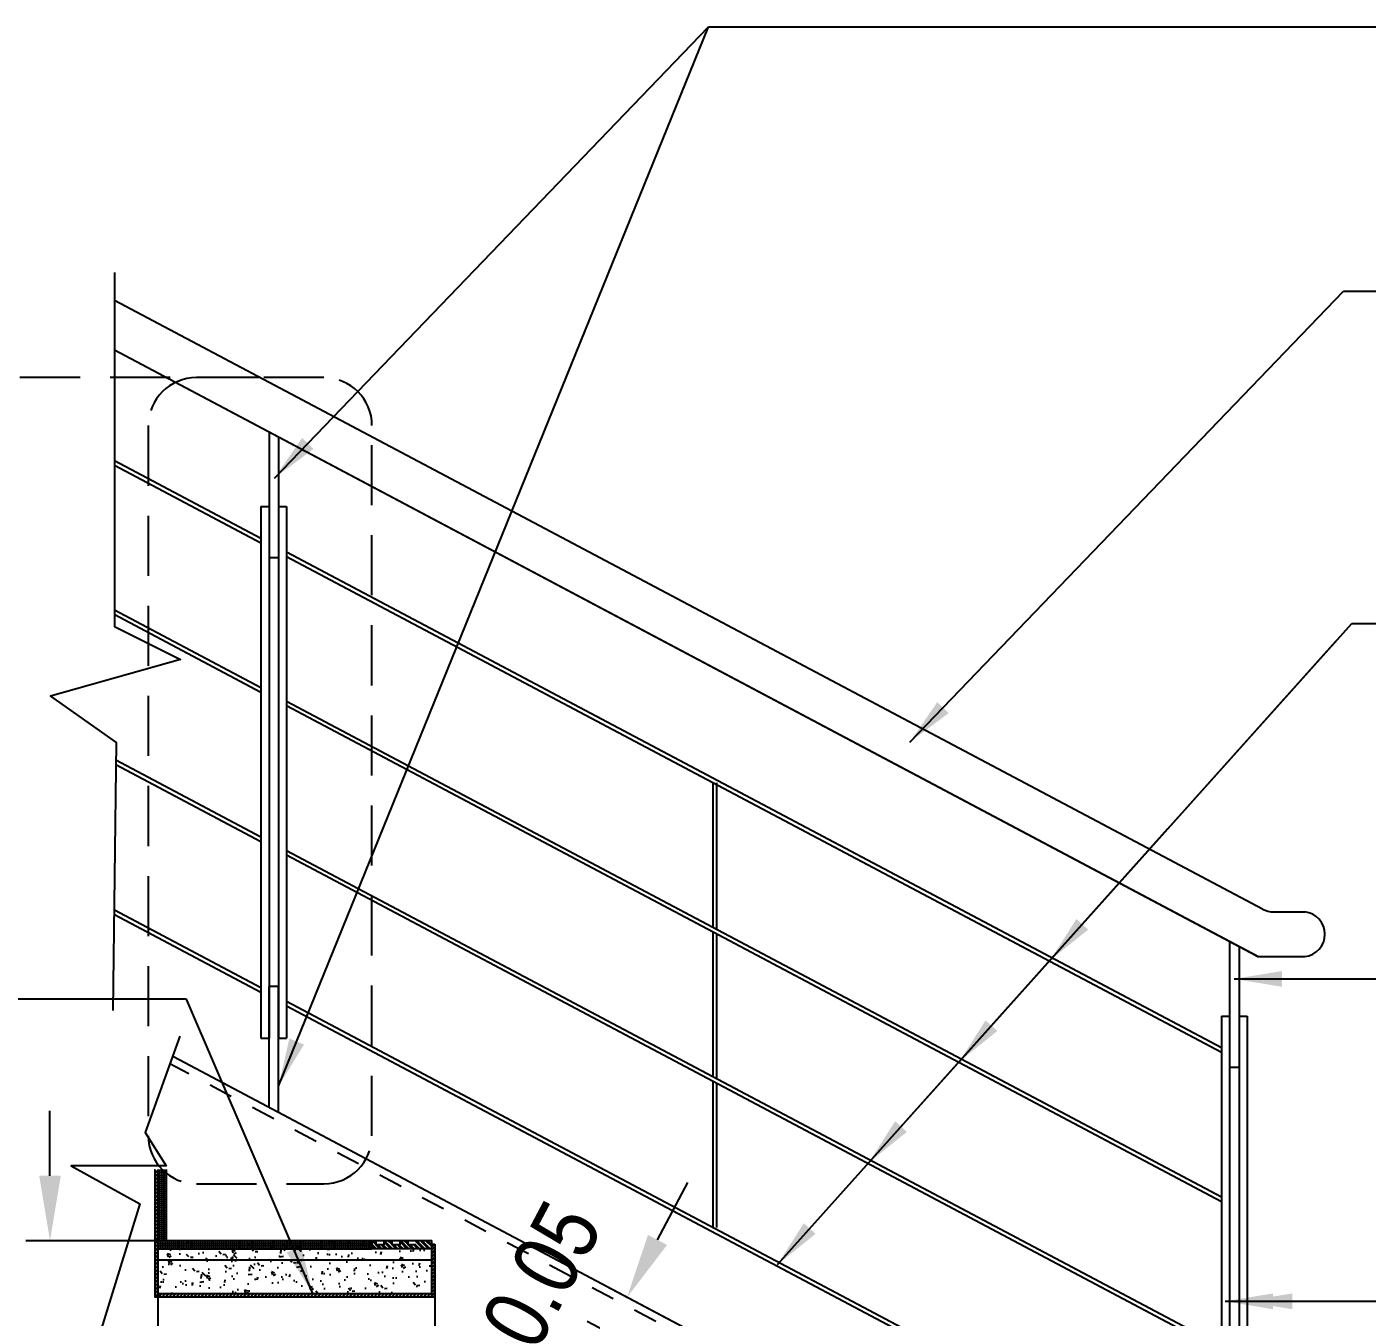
# Model space of a CAD drawing. Header units: millimetres. Extents: x 2148 to 2681, y 758 to 986.
# Drawn here: x 2586.38 to 2591.96, y 875.26 to 880.63 of the extents above; entities that cross this region are included whole.
import ezdxf

# ---------------------------------------------------------------- set-up
doc = ezdxf.new("R2010")
doc.units = ezdxf.units.MM
doc.linetypes.add('27-A-2008-DD$0$LVL 5$0$HIDDEN', pattern=[0.375, 0.25, -0.125])
doc.linetypes.add('27-A-2008-DD$0$LVL 5$0$xa-fp_t1_l05-09$0$HIDDEN2', pattern=[0.1875, 0.125, -0.0625])
for name, color, linetype in [('1', 2, 'Continuous'), ('4CO', 4, 'Continuous'), ('A-DETAILS', 1, 'Continuous'), ('A-Hatch', 253, 'Continuous'), ('A-Stairs', 1, 'Continuous'), ('A-Wall', 4, 'Continuous'), ('A_TILES', 8, 'Continuous')]:
    doc.layers.add(name, color=color, linetype=linetype)
doc.styles.add('ARIALNW', font='ARIALN.TTF')
doc.dimstyles.new('DIM 100', dxfattribs={"dimtxt": 0.2, "dimasz": 0.2, "dimexe": 0.1, "dimexo": 0, "dimgap": 0.05, "dimtad": 1, "dimzin": 0, "dimdsep": 46, "dimtxsty": 'ARIALNW', "dimcen": 0.09, "dimclrd": 6, "dimclre": 6, "dimclrt": 13, "dimadec": 0, "dimazin": 0, "dimtfac": 1, "dimtofl": 0, "dimtmove": 2, "dimatfit": 3, "dimfxl": 1, "dimtolj": 1, "dimtzin": 0, "dimarcsym": 0})
doc.dimstyles.new('DIM 30', dxfattribs={"dimtxt": 0.32, "dimasz": 0.27, "dimexe": 0.1, "dimexo": 0, "dimgap": 0.08, "dimtad": 1, "dimlfac": 0.3, "dimrnd": 0.005, "dimzin": 1, "dimdsep": 46, "dimtxsty": 'ARIALNW', "dimcen": 0.09, "dimclrd": 6, "dimclre": 6, "dimclrt": 13, "dimadec": 0, "dimazin": 0, "dimtfac": 1, "dimtofl": 0, "dimtmove": 2, "dimatfit": 3, "dimfxl": 1, "dimtolj": 1, "dimtzin": 0, "dimarcsym": 0})
pattern_1 = [(45, (-1.382041, 54.710232), (-0.007353910524, 0.007353910524), []), (45, (-1.380708, 54.710232), (-0.007353910524, 0.007353910524), [])]

# ---------------------------------------------------------------- blocks, each defined once
blk = doc.blocks.new('*D2873')
at = {"layer": 'A-Wall', "color": 6, "lineweight": -2, "transparency": 16777216}
for p, q in [((2586.474, 875.8472), (2586.474, 876.1172)), ((2588.0599, 875.5772), (2586.374, 875.5772)), ((2588.0263, 875.0469), (2586.374, 875.0469)), ((2586.474, 874.7769), (2586.474, 874.5069))]:
    blk.add_line(p, q, dxfattribs=at)
at = {"layer": 'A-Wall', "color": 6, "transparency": 16777216}
for points in [[(2586.429, 875.8472), (2586.519, 875.8472), (2586.474, 875.5772)], [(2586.429, 874.7769), (2586.519, 874.7769), (2586.474, 875.0469)]]:
    blk.add_solid(points, dxfattribs=at)
at = {"layer": 'Defpoints', "color": 0, "transparency": 16777216}
for p in [(2588.0599, 875.5772, 0), (2586.474, 875.0469), (2588.0263, 875.0469, 0)]:
    blk.add_point(p, dxfattribs=at)
at = {"layer": 'A-Wall', "color": 13, "transparency": 16777216, "insert": (2586.1143, 875.312), "char_height": 0.27, "attachment_point": 5, "rotation": 90, "style": 'ARIALNW'}
blk.add_mtext('\\A1;VARIES', dxfattribs=at)
blk = doc.blocks.new('*D2874')
at = {"layer": 'A-Wall', "color": 6, "lineweight": -2, "transparency": 16777216}
for p, q in [((2586.9234, 875.5772), (2586.9234, 874.0776)), ((2588.0767, 875.5626), (2588.0767, 874.0776)), ((2587.1934, 874.1776), (2587.8067, 874.1776))]:
    blk.add_line(p, q, dxfattribs=at)
at = {"layer": 'A-Wall', "color": 6, "transparency": 16777216}
for points in [[(2587.1934, 874.2226), (2587.1934, 874.1326), (2586.9234, 874.1776)], [(2587.8067, 874.2226), (2587.8067, 874.1326), (2588.0767, 874.1776)]]:
    blk.add_solid(points, dxfattribs=at)
at = {"layer": 'Defpoints', "color": 0, "transparency": 16777216}
for p in [(2586.9234, 875.5772), (2588.0767, 875.5626, 0), (2588.0767, 874.1776)]:
    blk.add_point(p, dxfattribs=at)
at = {"layer": 'A-Wall', "color": 13, "transparency": 16777216, "insert": (2587.5, 874.4175), "char_height": 0.28, "attachment_point": 5, "style": 'ARIALNW'}
blk.add_mtext('\\A1;0.35', dxfattribs=at)
blk = doc.blocks.new('*D2877')
at = {"layer": 'A-Wall', "color": 6, "lineweight": -2, "transparency": 16777216}
for p, q in [((2589.003, 875.5802), (2589.1295, 875.8188)), ((2589.1548, 875.1941), (2588.7882, 875.3885)), ((2589.0767, 875.0469), (2588.7101, 875.2413)), ((2588.6719, 874.9559), (2588.5455, 874.7174))]:
    blk.add_line(p, q, dxfattribs=at)
at = {"layer": 'A-Wall', "color": 6, "transparency": 16777216}
for points in [[(2588.9633, 875.6013), (2589.0428, 875.5592), (2588.8765, 875.3417)], [(2588.6322, 874.977), (2588.7117, 874.9348), (2588.7984, 875.1945)]]:
    blk.add_solid(points, dxfattribs=at)
at = {"layer": 'Defpoints', "color": 0, "transparency": 16777216}
for p in [(2588.8765, 875.3417), (2589.1548, 875.1941, 0), (2589.0767, 875.0469, 0)]:
    blk.add_point(p, dxfattribs=at)
at = {"layer": 'A-Wall', "color": 13, "transparency": 16777216, "insert": (2588.5213, 875.4357), "char_height": 0.27, "attachment_point": 5, "rotation": 62.0629, "style": 'ARIALNW'}
blk.add_mtext('\\A1;0.05', dxfattribs=at)

msp = doc.modelspace()

# ---------------------------------------------------------------- hatches: boundary and pattern name
at = {"layer": 'A-Hatch'}
h = msp.add_hatch(dxfattribs=at)
h.set_pattern_fill('BRASS', color=256, scale=0.0017, angle=90, style=0)
h.set_pattern_definition([(90, (-2.382041, 55.240535), (-0.010795, 7e-19), []), (90, (-2.387439, 55.240535), (-0.010795, 7e-19), [0.0053975, -0.00269875])])
h.paths.add_polyline_path([(2586.9233822, 875.5771889), (2586.9580687, 875.5771889), (2586.9580687, 875.8741586), (2586.9233822, 875.8741586)])
h = msp.add_hatch(dxfattribs=at)
h.set_pattern_fill('BRASS', color=256, scale=0.001667, style=0)
h.set_pattern_definition([(0, (-6075.77951, -2046.078357), (0, 0.010583333333), []), (0, (-6075.77951, -2046.073066), (0, 0.010583333333), [0.005291666667, -0.002645833333])])
h.paths.add_polyline_path([(2586.9233822, 875.5771889), (2586.9233822, 875.5438556), (2587.8133822, 875.5438556), (2587.8133822, 875.5771889)])
at = {"layer": 'A-Stairs'}
h = msp.add_hatch(dxfattribs=at)
h.set_pattern_fill('JIS_LC_8A', color=256, scale=0.001333, style=0)
h.set_pattern_definition(pattern_1)
h.paths.add_polyline_path([(2586.9233822, 875.3571889), (2586.9233822, 875.8741586), (2586.9100488, 875.8741586), (2586.9100488, 875.3438556), (2588.0633822, 875.3438556), (2588.0633822, 875.3571889)])
h = msp.add_hatch(dxfattribs=at)
h.set_pattern_fill('AR-CONC', color=256, scale=0.000740741, style=0)
h.set_pattern_definition([(130, (11242.44406, -2082.71155), (-0.1349516065, -0.01180673), [0.014111111, -0.155222222]), (185, (11242.44406, -2082.71155), (0.026105797, 0.141523439), [0.0112888889, -0.1241777777]), (79.549, (11242.43281, -2082.71253), (-0.1088462974, 0.129716065), [0.0119925926, -0.1319185184]), (133.8158, (11242.44406, -2082.67392), (-0.2007992893, -0.031142465), [0.0211666666, -0.232833333]), (83.3644, (11242.42733, -2082.67651), (-0.1758549883, 0.1832781894), [0.017988889, -0.1978777776]), (188.816, (11242.44406, -2082.67392), (-0.1758552634, 0.183277865), [0.0169333333, -0.1862666665]), (159, (11242.42525, -2082.68332), (-0.1123073183, -0.0757522359), [0.014111111, -0.155222222]), (214, (11242.42525, -2082.68332), (-0.0457792802, 0.1364355303), [0.0112888889, -0.1241777777]), (108.5486, (11242.41589, -2082.68964), (-0.1580862893, 0.0606835982), [0.0119925926, -0.1319185184]), (142.5, (11242.44406, -2082.711547), (-0.00228785426, 0.06263336207), [0, -0.1226725925, 0, -0.12605925913, 0, -0.124648148]), (172.5, (11242.44406, -2082.711547), (-0.04949604625, 0.0742078331), [0, -0.0718725925, 0, -0.11985037025, 0, -0.04750740736]), (212.5, (11242.486017, -2082.711547), (-0.1004374778, -0.00424351406), [0, -0.047037037, 0, -0.1467555554, 0, -0.19473333314]), (222.5, (11242.50483, -2082.71155), (-0.1097253194, 0.0188344378), [0, -0.0611481481, 0, -0.0974607406, 0, -0.13828888875])])
h.paths.add_polyline_path([(2586.9233822, 875.4956624), (2586.9233822, 875.5771889), (2587.8133822, 875.5771889), (2587.8133822, 875.5438556), (2588.0633822, 875.5438556), (2588.0633822, 875.4956624)])
h = msp.add_hatch(dxfattribs=at)
h.set_pattern_fill('ANSI32', color=256, scale=0.001667, style=0)
h.set_pattern_definition([(135, (11242.44406, -2082.711547), (0.01122532015, 0.01122532015), []), (135, (11242.436577, -2082.711547), (0.01122532015, 0.01122532015), [])])
h.paths.add_polyline_path([(2587.8133822, 875.5771889), (2587.8300488, 875.5771889), (2587.8300488, 875.5605222), (2587.8633822, 875.5605222), (2587.8633822, 875.5771889), (2587.8967155, 875.5771889), (2587.8967155, 875.5605222), (2587.9300488, 875.5605222), (2587.9300488, 875.5771889), (2587.9633822, 875.5771889), (2587.9633822, 875.5605222), (2587.9967155, 875.5605222), (2587.9967155, 875.5771889), (2588.0633822, 875.5771889), (2588.0633822, 875.5438556), (2587.8133822, 875.5438556)])
h = msp.add_hatch(dxfattribs=at)
h.set_pattern_fill('JIS_LC_8A', color=256, scale=0.001333, style=0)
h.set_pattern_definition(pattern_1)
h.paths.add_polyline_path([(2588.0767155, 875.5625862), (2588.0633822, 875.5625862), (2588.0633822, 875.3438556), (2588.0767155, 875.3438556)])
h = msp.add_hatch(dxfattribs=at)
h.set_pattern_fill('AR-CONC', color=256, scale=0.000740741, style=0)
h.set_pattern_definition([(130, (11243.44406, -2083.24185), (-0.1349516065, -0.01180673), [0.014111111, -0.155222222]), (185, (11243.44406, -2083.24185), (0.026105797, 0.141523439), [0.0112888889, -0.1241777777]), (79.549, (11243.43281, -2083.24283), (-0.1088462974, 0.129716065), [0.0119925926, -0.1319185184]), (133.8158, (11243.44406, -2083.20422), (-0.2007992893, -0.031142465), [0.0211666666, -0.232833333]), (83.3644, (11243.42733, -2083.20682), (-0.1758549883, 0.1832781894), [0.017988889, -0.1978777776]), (188.816, (11243.44406, -2083.20422), (-0.1758552634, 0.183277865), [0.0169333333, -0.1862666665]), (159, (11243.42525, -2083.21363), (-0.1123073183, -0.0757522359), [0.014111111, -0.155222222]), (214, (11243.42525, -2083.21363), (-0.0457792802, 0.1364355303), [0.0112888889, -0.1241777777]), (108.5486, (11243.41589, -2083.21994), (-0.1580862893, 0.0606835982), [0.0119925926, -0.1319185184]), (142.5, (11243.44406, -2083.24185), (-0.00228785426, 0.06263336207), [0, -0.1226725925, 0, -0.12605925913, 0, -0.124648148]), (172.5, (11243.44406, -2083.24185), (-0.04949604625, 0.0742078331), [0, -0.0718725925, 0, -0.11985037025, 0, -0.04750740736]), (212.5, (11243.486017, -2083.24185), (-0.1004374778, -0.00424351406), [0, -0.047037037, 0, -0.1467555554, 0, -0.19473333314]), (222.5, (11243.50483, -2083.24185), (-0.1097253194, 0.0188344378), [0, -0.0611481481, 0, -0.0974607406, 0, -0.13828888875])])
h.paths.add_polyline_path([(2586.9233822, 875.4956624), (2588.0633822, 875.4956624), (2588.0633822, 875.3571889), (2586.9233822, 875.3571889)])

# ---------------------------------------------------------------- linework, layer by layer
at = {"ltscale": 0.5}
for p, q in [((2591.5211241, 876.9576882, 0), (2586.7426163, 879.4917454, 0)), ((2591.5026244, 876.7599818, 0), (2586.7426163, 879.2842285, 0)), ((2591.4959965, 876.7634966, 0), (2586.7426163, 879.2842285, 0)), ((2587.352427, 878.4997092, 0), (2586.7426163, 878.8230937, 0)), ((2587.352427, 878.480844, 0), (2586.7426163, 878.8042285, 0)), ((2587.352427, 878.6336042, 0), (2587.352427, 876.4206071, 0)), ((2587.352427, 878.6336042, 0), (2587.3857603, 878.6336042, 0)), ((2587.4257603, 878.6336042, 0), (2587.4590937, 878.6336042, 0)), ((2587.4590937, 878.6336042, 0), (2587.4590937, 876.4206071, 0)), ((2587.4590937, 878.6336042, 0), (2587.4590937, 876.4206071, 0)), ((2587.3857603, 878.6036042, 0), (2587.3857603, 876.4206071, 0)), ((2587.4257603, 878.6036042, 0), (2587.4257603, 876.4206071, 0)), ((2591.350563, 876.3794856, 0), (2587.4590937, 878.4431436, 0)), ((2591.350563, 876.3606204, 0), (2587.4590937, 878.4242784, 0)), ((2587.352427, 877.8785646, 0), (2586.7426163, 878.201949, 0)), ((2587.352427, 877.8596994, 0), (2586.7417076, 878.1835657, 0)), ((2591.350563, 875.7583409, 0), (2587.4590937, 877.8219989, 0)), ((2591.350563, 875.7394758, 0), (2587.4590937, 877.8031337, 0)), ((2587.352427, 877.2569885, 0), (2586.7481519, 877.5774374, 0)), ((2587.352427, 877.2381233, 0), (2586.7479376, 877.5586859, 0)), ((2589.2333416, 877.4833893), (2589.2333416, 876.8811098)), ((2589.2487584, 877.4833893), (2589.2487584, 876.8729343)), ((2591.350563, 875.1367649, 0), (2587.4590937, 877.2004229, 0)), ((2591.350563, 875.1178997, 0), (2587.4590937, 877.1815577, 0)), ((2587.352427, 876.6300549, 0), (2586.7426163, 876.9534393, 0)), ((2587.352427, 876.6105366, 0), (2586.7426163, 876.9339211, 0)), ((2591.5679744, 876.9460344, 0), (2591.6975818, 876.9460344, 0)), ((2589.2333416, 876.8622447), (2589.2333416, 876.2595338)), ((2589.2487584, 876.8540691), (2589.2487584, 876.2513583)), ((2591.5100515, 876.7600004, 0), (2591.6975818, 876.7600004, 0)), ((2591.350563, 874.5098313, 0), (2587.4590937, 876.5734892, 0)), ((2591.350563, 874.490313, 0), (2587.4590937, 876.553971, 0)), ((2591.350563, 876.5123921, -0.0000001), (2591.350563, 874.299395, -0.0000001)), ((2591.350563, 876.5123921, -0.0000001), (2591.3838963, 876.5123921, -0.0000001)), ((2591.3838963, 876.4823921, -0.0000001), (2591.3838963, 874.299395, -0.0000001)), ((2591.4238963, 876.5123921, -0.0000001), (2591.4572296, 876.5123921, -0.0000001)), ((2591.4238963, 876.4823921, -0.0000001), (2591.4238963, 874.299395, -0.0000001)), ((2591.4572296, 876.5123921, -0.0000001), (2591.4572296, 874.299395, -0.0000001)), ((2591.4572296, 876.5123921, -0.0000001), (2591.4572296, 874.299395, -0.0000001)), ((2587.352427, 876.4206071, 0), (2587.3857603, 876.4206071, 0)), ((2587.4257603, 876.4206071, 0), (2587.4590937, 876.4206071, 0)), ((2589.2333416, 876.2406686), (2589.2333416, 875.6326002)), ((2589.2487584, 876.2324931), (2589.2487584, 875.6326002))]:
    msp.add_line(p, q, dxfattribs=at)
at = {"ltscale": 0.05}
for p, q in [((2586.9233822, 875.8741586, 0), (2586.9233822, 875.3571889, 0)), ((2586.9233822, 875.5771889, 0), (2586.9233822, 875.3571889, 0)), ((2586.9233822, 875.5728117, 0), (2586.9233822, 875.3571889, 0)), ((2586.9233822, 875.5728117, 0), (2586.9233822, 875.3571889, 0)), ((2587.8133822, 875.5771889, 0), (2587.8133822, 875.5438556, 0)), ((2587.8133822, 875.5771889, 0), (2587.8300488, 875.5771889, 0)), ((2587.8300488, 875.5771889, 0), (2587.8300488, 875.5605222, 0)), ((2587.8967155, 875.5771889, 0), (2587.8633822, 875.5771889, 0)), ((2587.8633822, 875.5771889, 0), (2587.8633822, 875.5605222, 0)), ((2587.8967155, 875.5771889, 0), (2587.8967155, 875.5605222, 0)), ((2587.9633822, 875.5771889, 0), (2587.9300488, 875.5771889, 0)), ((2587.9300488, 875.5771889, 0), (2587.9300488, 875.5605222, 0)), ((2587.9633822, 875.5771889, 0), (2587.9633822, 875.5605222, 0)), ((2588.0633822, 875.5771889, 0), (2587.9967155, 875.5771889, 0)), ((2588.0633822, 875.3438556, 0), (2588.0633822, 875.5771889, 0)), ((2588.0633822, 875.5438556, 0), (2587.8133822, 875.5438556, 0)), ((2587.8633822, 875.5605222, 0), (2587.8300488, 875.5605222, 0)), ((2587.9300488, 875.5605222, 0), (2587.8967155, 875.5605222, 0)), ((2587.9967155, 875.5605222, 0), (2587.9633822, 875.5605222, 0)), ((2588.0633822, 875.5625862, 0), (2588.0767155, 875.5625862, 0)), ((2588.0633822, 875.4956624, 0), (2586.9233822, 875.4956624, 0)), ((2586.9233822, 875.3571889, 0), (2588.0633822, 875.3571889, 0))]:
    msp.add_line(p, q, dxfattribs=at)
at = {"ltscale": 0.05, "elevation": 0}
for points in [[(2586.9100488, 875.8741586), (2586.9100488, 875.3438556), (2588.0767155, 875.3438556)], [(2586.9100488, 875.5516352), (2586.9100488, 875.3438556), (2588.0767155, 875.3438556), (2588.0767155, 875.5625862)], [(2586.9100488, 875.5516352), (2586.9100488, 875.3438556), (2588.0767155, 875.3438556)], [(2588.0767155, 875.3438556), (2588.0767155, 875.5625862)], [(2588.0767155, 875.3438556), (2588.0767155, 875.5625862)]]:
    msp.add_lwpolyline(points, dxfattribs=at)
at = {"ltscale": 0.5}
for centre, radius, start, end in [((2591.5679744, 877.0460344, 0), 0.1, 242.0628572, 270), ((2591.6878982, 876.8530174, 0), 0.0935197, 275.9434468, 84.0565532), ((2591.5100515, 876.7900004, -0.0000041), 0.03, 242.0628572, 270)]:
    msp.add_arc(centre, radius, start, end, dxfattribs=at)
at = {"layer": '1', "ltscale": 0.5}
for p, q in [((2587.3857603, 878.9431672, 0), (2587.3857603, 878.4285371, 0)), ((2587.3857603, 878.9272582, 0), (2587.3857603, 878.4193308, 0)), ((2587.4257603, 878.9219551, 0), (2587.4257603, 878.4193308, 0)), ((2587.4257603, 878.9219551, 0), (2587.4257603, 878.4193308, 0)), ((2587.4257603, 878.4193308, 0), (2587.3857603, 878.4193308, 0)), ((2591.3838963, 876.8219551, -0.0000001), (2591.3838963, 876.307325, -0.0000001)), ((2591.3838963, 876.806046, -0.0000001), (2591.3838963, 876.2981187, -0.0000001)), ((2591.4238963, 876.800743, -0.0000001), (2591.4238963, 876.2981187, -0.0000001)), ((2591.4238963, 876.800743, -0.0000001), (2591.4238963, 876.2981187, -0.0000001)), ((2587.3857603, 876.1322563, 0), (2587.3857603, 876.6348805, 0)), ((2587.4257603, 876.6348805, 0), (2587.3857603, 876.6348805, 0)), ((2587.4257603, 876.1110441, 0), (2587.4257603, 876.6348805, 0)), ((2591.4238963, 876.2981187, -0.0000001), (2591.3838963, 876.2981187, -0.0000001))]:
    msp.add_line(p, q, dxfattribs=at)
at = {"layer": '4CO', "ltscale": 0.5}
msp.add_line((2591.5026244, 873.9490708, 0), (2586.9881543, 876.3431079, 0), dxfattribs=at)
at = {"layer": 'A-DETAILS', "linetype": '27-A-2008-DD$0$LVL 5$0$xa-fp_t1_l05-09$0$HIDDEN2', "ltscale": 0.5}
msp.add_line((2591.469291, 873.9290172, 0), (2586.9725376, 876.3136592, 0), dxfattribs=at)
at = {"layer": 'A-Hatch'}
for points in [[(2586.7431666, 879.608314), (2586.742066, 878.1333685), (2587.0178584, 877.9962449), (2586.476571, 877.8436091), (2586.7489935, 877.6510662), (2586.7362392, 876.5351882)], [(2587.0150334, 876.4290664), (2586.8697723, 876.0273982), (2586.9577696, 875.8881632), (2586.5617864, 875.8881632), (2586.8477707, 875.7306022), (2586.5727872, 874.8402095)]]:
    msp.add_lwpolyline(points, dxfattribs=at)
at = {"layer": 'A-Wall', "linetype": '27-A-2008-DD$0$LVL 5$0$HIDDEN'}
msp.add_line((2587.348968, 879.1701952, 0), (2585.434508, 879.1701952, 0), dxfattribs=at)
at = {"layer": 'A-Wall', "linetype": '27-A-2008-DD$0$LVL 5$0$HIDDEN', "elevation": 0}
msp.add_lwpolyline([(2586.8834028, 878.9701952), (2586.8834028, 876.0140419, 0.414213562), (2587.0834028, 875.8140419), (2587.6145332, 875.8140419, 0.414213562), (2587.8145332, 876.0140419), (2587.8145332, 878.9701952, 0.414213562), (2587.6145332, 879.1701952), (2587.0834028, 879.1701952, 0.414213562)], format="xyb", close=True, dxfattribs=at)
at = {"layer": 'A_TILES'}
msp.add_line((2586.9580687, 875.8741586, 0), (2586.9580687, 875.5771889, -0.0000001), dxfattribs=at)
at = {"layer": 'A_TILES', "elevation": 0}
msp.add_lwpolyline([(2586.9233822, 875.5438556), (2587.8133822, 875.5438556), (2587.8133822, 875.5771889), (2586.9233822, 875.5771889)], close=True, dxfattribs=at)

# ---------------------------------------------------------------- dimensions: what is measured, and where the dimension line sits
at = {"layer": 'A-Wall'}
dim = msp.add_linear_dim(base=(2586.4739995, 875.0468859), p1=(2588.0598793, 875.5771889, 0), p2=(2588.0263325, 875.0468859, 0), angle=90, text='VARIES', dimstyle='DIM 30', override={"dimtxt": 0.27}, dxfattribs=at)
dim.commit()
dim.dimension.update_dxf_attribs({"geometry": '*D2873', "text_midpoint": (2586.1143031, 875.3120374)})
dim = msp.add_aligned_dim(p1=(2589.0767155, 875.0468859, 0), p2=(2589.1547993, 875.1941295, 0), distance=0.3149796, dimstyle='DIM 30', override={"dimtxt": 0.27}, dxfattribs=at)
dim.commit()
dim.dimension.update_dxf_attribs({"geometry": '*D2877', "text_midpoint": (2588.5213337, 875.4357324)})
dim = msp.add_linear_dim(base=(2588.0767155, 874.1775963), p1=(2586.9233822, 875.5771889), p2=(2588.0767155, 875.5625862, 0), text='0.35', dimstyle='DIM 30', override={"dimtxt": 0.28}, dxfattribs=at)
dim.commit()
dim.dimension.update_dxf_attribs({"geometry": '*D2874', "text_midpoint": (2587.5000488, 874.4174997), "dimtype": 160})

# ---------------------------------------------------------------- leaders
for points in [[(2587.4087878, 878.7520039, -0.0000001), (2589.215422, 880.6304991, -0.0000001), (2592.5855715, 880.6304991, -0.0000001)], [(2587.4257603, 876.2209854, -0.0000001), (2589.215422, 880.6304991, -0.0000001), (2592.5855715, 880.6304991, -0.0000001)], [(2590.0529325, 877.6521533, 0), (2591.8595667, 879.5306485, 0), (2592.7172687, 879.5306485, 0)], [(2589.503135, 875.4786726, 0), (2591.8931449, 878.1459538, 0), (2592.7508469, 878.1459538, 0)], [(2590.63816, 876.7453748, 0), (2591.8272867, 878.072462, 0)], [(2590.2597442, 876.3230817, 0), (2591.4834945, 877.6888208, 0)], [(2589.8835176, 875.9031843, 0), (2591.1282425, 877.2923916, 0)], [(2591.4034257, 876.6669146, -0.0000001), (2592.7797219, 876.6669146, -0.0000001)], [(2587.5685052, 875.3571889, 0), (2587.0417247, 876.5826471, 0), (2585.1840404, 876.5826471, 0)], [(2591.3659142, 875.3247669, -0.0000001), (2592.758302, 875.3247669, -0.0000001)], [(2591.4453606, 875.3247669, -0.0000001), (2592.758302, 875.3247669, -0.0000001)]]:
    msp.add_leader(points, dimstyle='DIM 100', override={"dimgap": 0.05, "dimtad": 0}, dxfattribs=at)

doc.saveas('drawing.dxf')
